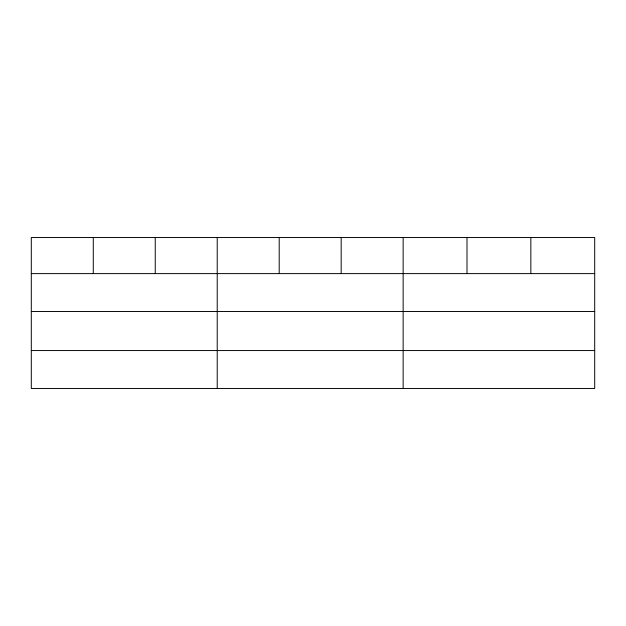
<?xml version="1.0" encoding="UTF-8"?>
<svg xmlns="http://www.w3.org/2000/svg" width="626" height="626" viewBox="0 0 626 626"><rect width="100%" height="100%" fill="white"/><g stroke="black" fill="none" stroke-linecap="round" stroke-linejoin="round"><path stroke-width="0.94" d="M594.7 311.513L594.7 237.536L31.3 237.536L31.3 388.464L594.7 388.464L594.7 311.513L31.3 311.513M31.3 273.609L594.7 273.609M31.3 350.56L594.7 350.56M530.848 237.536L530.848 273.609M466.996 237.536L466.996 273.609M403.144 237.536L403.144 388.464M341.17 237.536L341.17 273.609M279.196 237.536L279.196 273.609M217.222 237.536L217.222 388.464M155.248 237.536L155.248 273.609M93.274 237.536L93.274 273.609"/></g></svg>
